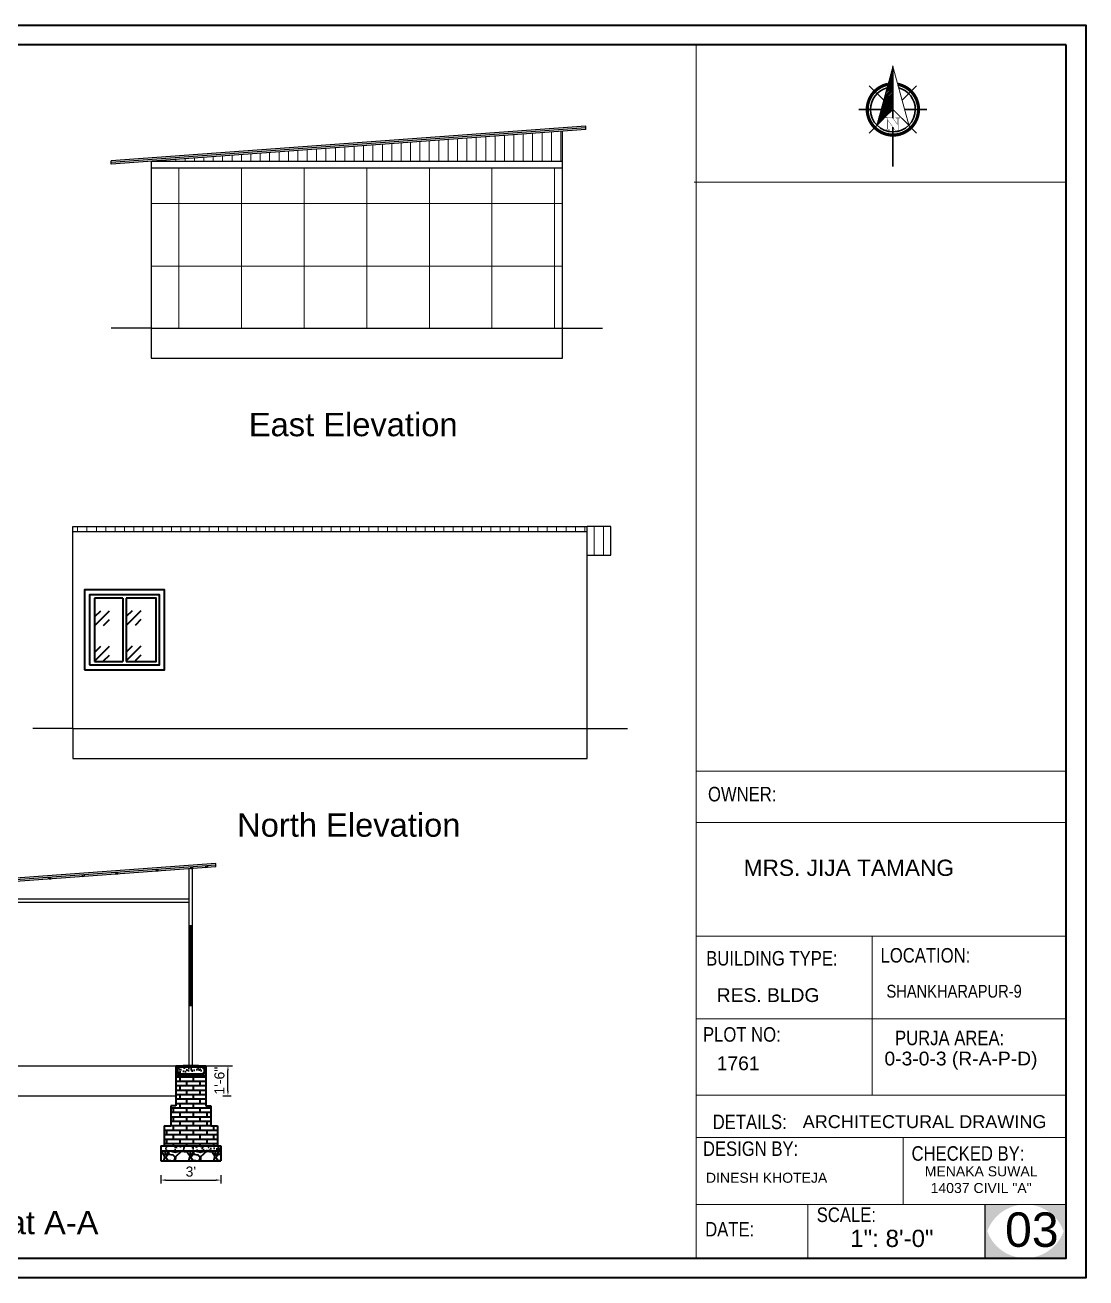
# Model space of a CAD drawing. Header units: inches. Extents: x 376358 to 406049, y -63575 to -53607.
# Drawn here: x 379662 to 380298, y -56516 to -55765 of the extents above; entities that cross this region are included whole.
import ezdxf

# ---------------------------------------------------------------- set-up
doc = ezdxf.new("R2010")
doc.units = ezdxf.units.IN
doc.header["$LTSCALE"] = 2
doc.header["$MEASUREMENT"] = 0
doc.header["$PDMODE"] = 34
doc.layers.get('0').update_dxf_attribs({"linetype": 'CONTINUOUS'})
doc.layers.get('DEFPOINTS').update_dxf_attribs({"color": 141, "linetype": 'CONTINUOUS'})
for name, color, linetype, lineweight in [('1', 7, 'CONTINUOUS', 13), ('DIMENTION', 140, 'CONTINUOUS', 0), ('door', 20, 'CONTINUOUS', 35), ('Rebars', 1, 'CONTINUOUS', 13), ('Siteplan', 7, 'CONTINUOUS', 30), ('steps', 253, 'CONTINUOUS', 20), ('TEXT', 181, 'CONTINUOUS', 25)]:
    doc.layers.add(name, color=color, linetype=linetype, lineweight=lineweight)
doc.layers.add('Normal Wall', color=7, linetype='CONTINUOUS', lineweight=35, true_color=0xffaf89)
doc.layers.add('Rear Wall', color=7, linetype='CONTINUOUS', lineweight=20, true_color=0xd4e480)
doc.styles.add('Lettring Text', font='arial.ttf')
doc.styles.get("Standard").update_dxf_attribs({"font": 'ARIALN.TTF'})
doc.styles.add('SwissBT', font='swiss.ttf', dxfattribs={"height": 12})
doc.dimstyles.new('Copy of Standard', dxfattribs={"dimtxt": 6, "dimasz": 2.875, "dimexe": 2, "dimexo": 4, "dimgap": 2, "dimtad": 1, "dimdec": 0, "dimrnd": 1, "dimzin": 0, "dimdsep": 46, "dimlunit": 4, "dimtxsty": 'Lettring Text', "dimcen": 0.1, "dimclrd": 7, "dimclre": 7, "dimclrt": 7, "dimazin": 0, "dimtfac": 0.645, "dimtdec": 0, "dimtmove": 1, "dimatfit": 0, "dimfxl": 3, "dimfxlon": 1, "dimtfillclr": 256, "dimtolj": 1, "dimtzin": 0, "dimlwd": -1, "dimlwe": -1, "dimarcsym": 2})
pattern_1 = [(90, (180.776, -4099.5604), (-5.625, 0), [])]
pattern_2 = [(50, (315433.4874, 60123.7205), (5.73808146, -0.50201708), [0.6, -6.6]), (355, (315433.4874, 60123.7205), (-1.11001067, 6.01753707), [0.48, -5.28]), (100.4514, (315433.9656, 60123.6787), (4.62807505, 5.51551634), [0.50992152, -5.6091369]), (46.1842, (315433.4874, 60125.3205), (8.5379284, -1.3241521), [0.9, -9.9]), (96.6356, (315434.199, 60125.21), (7.47730164, 7.79294297), [0.7648823, -8.413704]), (351.1842, (315433.487, 60125.3205), (7.47729556, 7.7929488), [0.72, -7.92]), (21, (315434.2874, 60124.9205), (4.77525642, -3.22095113), [0.6, -6.6]), (326, (315434.2874, 60124.9205), (1.94652266, 5.80120036), [0.48, -5.28]), (71.4514, (315434.6854, 60124.652), (6.72178103, 2.58024397), [0.50992152, -5.6091369]), (37.5, (315433.4874, 60123.7205), (0.097278843, 2.66315083), [0, -5.216, 0, -5.36, 0, -5.3]), (7.5, (315433.4874, 60123.7205), (2.1045563, 3.155293695), [0, -3.056, 0, -5.096, 0, -2.02]), (327.5, (315431.7034, 60123.7205), (4.27057949, -0.180438974), [0, -2, 0, -6.24, 0, -8.28]), (317.5, (315430.9034, 60123.7205), (4.66548935, 0.80083986), [0, -2.6, 0, -4.144, 0, -5.88])]

# ---------------------------------------------------------------- blocks, each defined once
blk = doc.blocks.new('*X29')
at = {"color": 0}
for p, q in [((146.95, -410.95), (147.62, -410.29)), ((147.15, -410.22), (147.62, -409.76)), ((147.35, -409.49), (147.62, -409.23)), ((147.55, -408.76), (147.62, -408.7)), ((145.56, -416.06), (147.62, -414)), ((145.76, -415.33), (147.62, -413.47)), ((145.96, -414.6), (147.62, -412.94)), ((146.16, -413.87), (147.62, -412.41)), ((146.36, -413.14), (147.62, -411.88)), ((146.55, -412.41), (147.62, -411.35)), ((146.75, -411.68), (147.62, -410.82)), ((143.96, -421.9), (147.62, -418.24)), ((144.16, -421.17), (147.62, -417.71)), ((144.36, -420.44), (147.62, -417.18)), ((144.56, -419.71), (147.62, -416.65)), ((144.76, -418.98), (147.62, -416.12)), ((144.96, -418.25), (147.62, -415.59)), ((145.16, -417.52), (147.62, -415.06)), ((145.36, -416.79), (147.62, -414.53)), ((142.76, -426.28), (147.62, -421.42)), ((142.96, -425.55), (147.62, -420.89)), ((143.16, -424.82), (147.62, -420.36)), ((143.36, -424.09), (147.62, -419.83)), ((143.56, -423.36), (147.62, -419.3)), ((143.76, -422.63), (147.62, -418.77))]:
    blk.add_line(p, q, dxfattribs=at)
blk = doc.blocks.new('NORTH_15')
for p, q in [((0, 3.66), (0, 10.62)), ((-2.87, 2.87), (-7.37, 7.37)), ((2.87, 2.87), (7.37, 7.37)), ((-13.37, 0), (2.72, 0)), ((5.49, 0), (17.83, 0)), ((-2.87, -2.87), (-7.37, -7.37)), ((0, -3.66), (0, -10.62)), ((2.87, -2.87), (7.37, -7.37))]:
    blk.add_line(p, q)
at = {"const_width": 1}
for points in [[(0, -8, 1), (0, 8, 0.359415), (-7.86, 1.52, 1)], [(-7.86, -1.52, 0.359415), (0, -8, 1)]]:
    blk.add_lwpolyline(points, format="xyb", dxfattribs=at)
for points, const_width in [([(4.96, -5.01), (-13.37, 0), (4.9, 5), (0, 0), (4.96, -5.01)], 0.3), ([(5.93, -1.55), (6, -1.55), (6.07, -1.54), (6.13, -1.53), (6.17, -1.52), (6.22, -1.51), (6.26, -1.49), (6.28, -1.47), (6.3, -1.45), (6.32, -1.42), (6.33, -1.39), (6.35, -1.34), (6.36, -1.29), (6.37, -1.23), (6.38, -1.16), (6.38, -1.08), (6.38, -1), (6.54, -1), (6.54, -2.34), (6.38, -2.34), (6.38, -2.3), (6.38, -2.23), (6.38, -2.16), (6.37, -2.09), (6.36, -2.04), (6.35, -1.99), (6.33, -1.95), (6.32, -1.91), (6.3, -1.88), (6.28, -1.86), (6.26, -1.83), (6.22, -1.81), (6.18, -1.8), (6.13, -1.78), (6.07, -1.77), (6.01, -1.76), (5.95, -1.76), (2.66, -1.76), (2.66, -2.34), (2.5, -2.34), (2.5, -0.16), (4.71, 1.44), (3.14, 1.44), (3.07, 1.44), (3, 1.43), (2.94, 1.42), (2.89, 1.41), (2.85, 1.4), (2.81, 1.38), (2.78, 1.36), (2.76, 1.34), (2.74, 1.31), (2.72, 1.27), (2.7, 1.22), (2.69, 1.17), (2.68, 1.11), (2.67, 1.04), (2.66, 0.97), (2.66, 0.89), (2.66, 0.87), (2.5, 0.87), (2.5, 2.21), (2.66, 2.21), (2.66, 2.17), (2.66, 2.09), (2.67, 2.03), (2.68, 1.97), (2.69, 1.91), (2.7, 1.86), (2.71, 1.82), (2.73, 1.78), (2.75, 1.76), (2.77, 1.74), (2.8, 1.72), (2.85, 1.7), (2.89, 1.68), (2.94, 1.67), (3, 1.66), (3.07, 1.66), (3.14, 1.66), (6.54, 1.66), (6.54, 0.75), (3.33, -1.55), (5.93, -1.55), (5.93, -1.55)], 0.1)]:
    blk.add_lwpolyline(points, dxfattribs=dict(const_width=const_width))
for start, end in [(90, 164.973), (270, 90), (195.027, 270)]:
    blk.add_arc((0, 0), 7, start, end)
at = {"rotation": 90}
blk.add_blockref('*X29', (-421.89, -147.62), dxfattribs=at)
blk = doc.blocks.new('A$C0BDB7EE9')
at = {"layer": 'Siteplan', "xscale": 2.999999999999779, "yscale": 2.999999999999779, "zscale": 2.999999999999779, "rotation": 247.8612575918487}
blk.add_blockref('NORTH_15', (20.2, 49.5), dxfattribs=at)
blk = doc.blocks.new('A$C327B4BBD')
at = {"layer": 'DIMENTION', "ltscale": 0.3, "xscale": 1.171875000000082, "yscale": 1.171875000000082, "zscale": 1.171875000000082, "rotation": 112.1387424081494}
blk.add_blockref('A$C0BDB7EE9', (16.1, 0), dxfattribs=at)
blk = doc.blocks.new('*D294')
at = {"color": 7, "transparency": 16777216}
for p, q in [((379780.95, -56388.5), (379785.95, -56388.5)), ((379783.95, -56403.63), (379783.95, -56391.38)), ((379780.95, -56406.51), (379785.95, -56406.51))]:
    blk.add_line(p, q, dxfattribs=at)
at = {"color": 7, "linetype": 'ByBlock', "transparency": 16777216}
for points in [[(379783.47, -56391.38), (379784.42, -56391.38), (379783.95, -56388.5)], [(379783.47, -56403.63), (379784.42, -56403.63), (379783.95, -56406.51)]]:
    blk.add_solid(points, dxfattribs=at)
at = {"layer": 'DEFPOINTS', "color": 0, "linetype": 'ByBlock', "transparency": 16777216}
for p in [(379770.73, -56388.5), (379783.95, -56388.5), (379770.73, -56406.51)]:
    blk.add_point(p, dxfattribs=at)
at = {"color": 7, "linetype": 'ByBlock', "lineweight": 5, "transparency": 16777216, "insert": (379778.88, -56397.5), "char_height": 6, "attachment_point": 5, "rotation": 90, "style": 'Lettring Text'}
blk.add_mtext('\\A1;1\'-6"', dxfattribs=at)
blk = doc.blocks.new('*D295')
at = {"color": 7, "transparency": 16777216}
for p, q in [((379743.73, -56454.03), (379743.73, -56459.03)), ((379779.73, -56454.03), (379779.73, -56459.03)), ((379746.61, -56457.03), (379776.86, -56457.03))]:
    blk.add_line(p, q, dxfattribs=at)
at = {"color": 7, "linetype": 'ByBlock', "transparency": 16777216}
for points in [[(379746.61, -56456.56), (379746.61, -56457.51), (379743.73, -56457.03)], [(379776.86, -56456.56), (379776.86, -56457.51), (379779.73, -56457.03)]]:
    blk.add_solid(points, dxfattribs=at)
at = {"layer": 'DEFPOINTS', "color": 0, "linetype": 'ByBlock', "transparency": 16777216}
for p in [(379743.73, -56442.5), (379779.73, -56442.5), (379779.73, -56457.03)]:
    blk.add_point(p, dxfattribs=at)
at = {"color": 7, "linetype": 'ByBlock', "lineweight": 5, "transparency": 16777216, "insert": (379761.73, -56451.97), "char_height": 6, "attachment_point": 5, "style": 'Lettring Text'}
blk.add_mtext("\\A1;3'", dxfattribs=at)

msp = doc.modelspace()

# ---------------------------------------------------------------- hatches: boundary and pattern name
msp.add_hatch(color=0).paths.add_polyline_path([(380285.83, -56471.62), (380261.52, -56471.62, -0.414214), (380285.83, -56495.93)])
at = {"layer": '1', "ltscale": 5}
h = msp.add_hatch(dxfattribs=at)
h.set_pattern_fill('ANSI37', color=256, scale=300, angle=45, style=0)
h.set_pattern_definition([(90, (1679.535, -3859.638), (-37.5, 0), []), (180, (1679.535, -3859.638), (-4e-15, -37.5), [])])
h.paths.add_polyline_path([(379737.96, -55850.64), (379737.96, -55946.64), (379984.3, -55946.64), (379984.3, -55850.64)])
at = {"layer": 'door', "ltscale": 0.5}
h = msp.add_hatch(dxfattribs=at)
h.set_pattern_fill('GOST_GLASS', color=256, scale=2.5)
h.set_pattern_definition([(45, (17170.547, -25471.746), (21.21320344, 0), [12.5, -17.5]), (45, (17175.85, -25471.746), (21.21320344, 0), [5, -25]), (45, (17170.547, -25466.443), (21.21320344, 0), [5, -25])])
h.paths.add_polyline_path([(379721.01, -56108.61), (379704.01, -56108.43), (379704.01, -56146.43), (379721.01, -56146.61)])
h = msp.add_hatch(dxfattribs=at)
h.set_pattern_fill('GOST_GLASS', color=256, scale=2.5)
h.set_pattern_definition([(45, (17189.547, -25471.561), (21.21320344, 0), [12.5, -17.5]), (45, (17194.85, -25471.561), (21.21320344, 0), [5, -25]), (45, (17189.547, -25466.258), (21.21320344, 0), [5, -25])])
h.paths.add_polyline_path([(379741.01, -56108.43), (379723.01, -56108.43), (379723.01, -56146.43), (379741.01, -56146.43)])
at = {"layer": 'door', "ltscale": 0.5, "transparency": 33554648}
h = msp.add_hatch(dxfattribs=at)
h.set_pattern_fill('AR-BRSTD', color=256)
h.set_pattern_definition([(0, (224359.4134, -29501.0738), (0, 2.667), []), (90, (224359.4134, -29501.074), (-4, 2.667), [2.667, -2.667])])
h.paths.add_polyline_path([(379770.73, -56394.5), (379752.73, -56394.5), (379752.73, -56412.5), (379770.73, -56412.5)])
h.paths.add_polyline_path([(379773.73, -56412.5), (379749.73, -56412.5), (379749.73, -56424.5), (379770.73, -56424.5), (379773.73, -56424.5)])
h.paths.add_polyline_path([(379777.73, -56424.5), (379770.73, -56424.5), (379749.73, -56424.5), (379745.73, -56424.5), (379745.73, -56436.5), (379777.73, -56436.5)])
at = {"layer": 'door', "ltscale": 0.5}
h = msp.add_hatch(dxfattribs=at)
h.set_pattern_fill('AR-CONC', color=256, scale=0.8, style=0)
h.set_pattern_definition(pattern_2)
h.paths.add_polyline_path([(379770.73, -56388.5), (379752.73, -56388.5), (379752.73, -56394.5), (379770.73, -56394.5), (379770.73, -56389.45)])
h.paths.add_polyline_path([(379769.73, -56389.45), (379769.73, -56393.5), (379753.73, -56393.5), (379753.73, -56389.45), (379754.04, -56389.45, -0.049683), (379754.1, -56389.45)], flags=16)
h.paths.add_polyline_path([(379769.73, -56389.79, -1), (379769.06, -56389.79, -1)], flags=0)
h.paths.add_polyline_path([(379769.73, -56393.17, -1), (379769.07, -56393.17, -1)], flags=16)
h.paths.add_polyline_path([(379754.4, -56393.17, -1), (379753.73, -56393.17, -1)], flags=16)
h = msp.add_hatch(dxfattribs=at)
h.set_pattern_fill('AR-CONC', color=256, scale=0.8, style=0)
h.set_pattern_definition(pattern_2)
h.paths.add_polyline_path([(379769.73, -56389.45), (379753.73, -56389.45), (379753.73, -56393.5), (379769.73, -56393.5)])
h = msp.add_hatch(color=256, dxfattribs=at)
h.paths.add_polyline_path([(379754.4, -56389.78, 0.385424), (379754.1, -56389.45), (379754.04, -56389.45, 0.385424), (379753.73, -56389.78, 1)])
h.paths.add_polyline_path([(379753.73, -56393.17, 1), (379754.4, -56393.17, 1)])
h.paths.add_polyline_path([(379769.06, -56389.79, 1), (379769.73, -56389.79, 1)])
h.paths.add_polyline_path([(379769.07, -56393.17, 1), (379769.73, -56393.17, 1)])
h = msp.add_hatch(dxfattribs=at)
h.set_pattern_fill('AR-CONC', color=256, style=0)
h.set_pattern_definition([(50, (374993.995, 12006.379), (7.17260183, -0.62752135), [0.75, -8.25]), (355, (374993.995, 12006.379), (-1.3875133, 7.5219213), [0.6, -6.6]), (100.4514, (374994.5926, 12006.327), (5.7850938, 6.8943954), [0.6374019, -7.0114211]), (46.1842, (374993.995, 12008.379), (10.6724105, -1.6551901), [1.125, -12.375]), (96.6356, (374994.884, 12008.241), (9.346627, 9.7411787), [0.9561029, -10.51713]), (351.1842, (374993.995, 12008.379), (9.3466195, 9.741186), [0.9, -9.9]), (21, (374994.995, 12007.879), (5.9690705, -4.0261889), [0.75, -8.25]), (326, (374994.995, 12007.879), (2.4331533, 7.25150045), [0.6, -6.6]), (71.4514, (374995.492, 12007.544), (8.4022263, 3.225305), [0.6374019, -7.0114211]), (37.5, (374993.9949, 12006.3792), (0.12159855, 3.32893854), [0, -6.52, 0, -6.7, 0, -6.625]), (7.5, (374993.995, 12006.3792), (2.63069537, 3.94411712), [0, -3.82, 0, -6.37, 0, -2.525]), (327.5, (374991.765, 12006.3792), (5.33822436, -0.22554872), [0, -2.5, 0, -7.8, 0, -10.35]), (317.5, (374990.765, 12006.379), (5.8318617, 1.00104982), [0, -3.25, 0, -5.18, 0, -7.35])])
h.paths.add_polyline_path([(379779.73, -56436.5), (379743.73, -56436.5), (379743.73, -56439.5), (379779.73, -56439.5)])
at = {"layer": 'door', "ltscale": 0.5, "transparency": 33554648}
h = msp.add_hatch(dxfattribs=at)
h.set_pattern_fill('GRAVEL', color=256, scale=15)
h.set_pattern_definition([(228.0127875, (18563.1203, -25657.6342), (-120, -135), [2.01804, -199.7863207]), (184.96974073, (18561.7703, -25659.1342), (180, 15), [3.46302, -342.8388714]), (132.51044708, (18558.3203, -25659.4342), (150, -165), [2.44182, -241.74048894]), (267.273689, (18552.4703, -25663.1842), (15, 300), [3.15357, -312.2033706]), (292.83365418, (18552.3203, -25666.3342), (-75, 180), [3.092325, -306.1405969]), (357.273689, (18553.5203, -25669.1842), (-300, 15), [3.15357, -312.2033706]), (37.69424047, (18556.6703, -25669.3342), (-195, -150), [4.170435, -412.87272823]), (72.25532837, (18559.9703, -25666.7842), (105, 330), [3.93732, -389.79482245]), (121.42956562, (18561.1703, -25663.0342), (-120, 195), [3.16425, -313.26109665]), (175.2363583, (18559.5203, -25660.3342), (165, -15), [3.61248, -177.0114387]), (222.3974378, (18555.9203, -25660.0342), (-180, -165), [4.67172, -462.5006251]), (138.81407483, (18567.3203, -25663.3342), (-105, 90), [1.594515, -157.8576722]), (171.4692344, (18566.1203, -25662.2842), (195, -30), [3.033555, -300.32267124]), (225, (18563.12, -25661.834), (-2e-15, -15), [2.121315, -19.09188844]), (203.1985905, (18562.0703, -25660.0342), (75, 30), [1.14237, -113.0942266]), (291.8014095, (18561.0203, -25660.4842), (-15, 45), [1.615545, -79.1619271]), (30.9637565, (18561.6203, -25661.9842), (45, 30), [2.623935, -84.8403434]), (161.5650512, (18563.8703, -25660.634), (30, -15), [1.897365, -45.5367999]), (16.38954033, (18552.3203, -25660.4842), (150, 45), [2.658, -263.1426772]), (70.34617594, (18554.8703, -25659.7342), (-60, -165), [2.229915, -220.7611162]), (293.1985905, (18563.8703, -25657.6342), (-30, 75), [2.284725, -111.9518716]), (343.61045967, (18564.7703, -25659.7342), (-150, 45), [2.658, -263.1426772]), (339.4439548, (18552.3203, -25669.7842), (-75, 30), [2.5632, -125.5968562]), (294.77514057, (18554.7203, -25670.6842), (-75, 165), [2.14767, -212.61964595]), (66.8014095, (18564.0203, -25672.6342), (30, 75), [2.284725, -111.9518716]), (17.35402464, (18564.9203, -25670.5342), (-195, -60), [2.514465, -248.9313542]), (69.4439548, (18556.6703, -25672.6342), (-30, -75), [1.2816, -126.8784562]), (101.3099325, (18563.1203, -25672.6342), (-15, 60), [0.76485, -75.7204427]), (165.9637565, (18562.9703, -25671.8842), (45, -15), [3.092325, -58.7542594]), (186.00900596, (18559.9703, -25671.1342), (150, 15), [2.86575, -283.7088476]), (303.6900675, (18561.6203, -25663.3342), (-15, 30), [2.16333, -51.91993913]), (353.15722659, (18562.8203, -25665.1342), (255, -30), [3.77691, -373.91343936]), (60.9453959, (18566.5703, -25665.5842), (-60, -105), [1.54434, -152.8901121]), (90, (18567.32, -25664.234), (-15, 15), [0.9, -14.1]), (120.25643716, (18559.6703, -25670.6842), (60, -105), [2.08386, -206.30279984]), (48.0127875, (18558.6203, -25668.8842), (120, 135), [4.03608, -197.7682807]), (0, (18561.32, -25665.884), (15, 15), [3.9, -11.1]), (325.30484647, (18565.2203, -25665.8842), (150, -105), [2.37171, -234.7991145]), (254.0546041, (18567.1703, -25667.2342), (-15, -60), [2.18403, -107.01761834]), (207.64597536, (18566.5703, -25669.3342), (-285, -150), [3.555975, -352.04211273]), (175.42607874, (18563.4203, -25670.9842), (-195, 15), [3.761985, -372.4361011])])
h.paths.add_polyline_path([(379779.73, -56439.5), (379743.73, -56439.5), (379743.73, -56445.5), (379779.73, -56445.5)])
at = {"layer": 'steps', "ltscale": 0.3}
h = msp.add_hatch(dxfattribs=at)
h.set_pattern_fill('ANSI31', scale=45, angle=45)
h.set_pattern_definition([(90, (1679.5354, -3859.638), (-5.625, 0), [])])
h.paths.add_polyline_path([(379984.3, -55846.64), (379984.3, -55828.64), (379737.96, -55846.64)])
h = msp.add_hatch(dxfattribs=at)
h.set_pattern_fill('ANSI31', scale=45, angle=45)
h.set_pattern_definition(pattern_1)
h.paths.add_polyline_path([(379999.16, -56065.54), (379691.16, -56065.54), (379691.16, -56068.56), (379999.16, -56068.56)])
h = msp.add_hatch(dxfattribs=at)
h.set_pattern_fill('ANSI31', scale=45, angle=45)
h.set_pattern_definition(pattern_1)
h.paths.add_polyline_path([(379999.16, -56082.59), (380013.16, -56082.59), (380013.16, -56065.54), (379999.16, -56065.54)])
at = {"layer": 'TEXT'}
for points in [[(380261.52, -56471.62), (380237.21, -56471.62), (380237.21, -56495.93, -0.414214)], [(380261.52, -56471.62), (380237.21, -56471.62), (380237.21, -56495.93, -0.414214)], [(380285.83, -56471.62), (380261.52, -56471.62, -0.414214), (380285.83, -56495.93)], [(380237.21, -56479.44), (380237.21, -56503.75), (380261.52, -56503.75, -0.414214)], [(380237.21, -56479.44), (380237.21, -56503.75), (380261.52, -56503.75, -0.414214)], [(380285.83, -56479.44, -0.414214), (380261.52, -56503.75), (380285.83, -56503.75)], [(380285.83, -56479.44, -0.414214), (380261.52, -56503.75), (380285.83, -56503.75)]]:
    msp.add_hatch(color=0, dxfattribs=at).paths.add_polyline_path(points)

# ---------------------------------------------------------------- linework, layer by layer
at = {"ltscale": 0.5}
for p, q in [((379998.3, -55825.61), (379713.96, -55846.39)), ((379998.3, -55826.62), (379713.96, -55847.39)), ((379998.3, -55827.62), (379713.96, -55848.4)), ((379984.3, -55946.64), (379984.3, -55828.64)), ((379998.3, -55827.62), (379998.3, -55825.61)), ((379713.96, -55848.4), (379713.96, -55846.39)), ((379737.96, -55846.64), (379984.3, -55846.64)), ((379737.96, -55846.64), (379737.96, -55946.64)), ((379737.96, -55850.64), (379984.3, -55850.64)), ((379737.96, -55946.64), (379713.96, -55946.64)), ((379737.96, -55946.64), (379984.3, -55946.64)), ((379737.96, -55946.64), (379737.96, -55964.64)), ((379984.3, -55946.64), (380008.3, -55946.64)), ((379984.3, -55964.64), (379984.3, -55946.64)), ((379737.96, -55964.64), (379984.3, -55964.64)), ((379691.16, -56065.54), (379999.16, -56065.54)), ((379691.16, -56186.56), (379691.16, -56065.54)), ((379691.16, -56068.56), (379999.16, -56068.56)), ((379999.16, -56186.56), (379999.16, -56065.54)), ((380013.16, -56065.54), (379999.16, -56065.54)), ((380013.16, -56082.59), (380013.16, -56065.54)), ((379999.16, -56082.59), (380013.16, -56082.59)), ((379691.16, -56186.56), (379667.16, -56186.56)), ((379691.16, -56186.56), (379999.16, -56186.56)), ((379691.16, -56186.56), (379691.16, -56204.56)), ((379999.16, -56204.56), (379999.16, -56186.56)), ((379999.16, -56186.56), (380023.16, -56186.56)), ((379691.16, -56204.56), (379999.16, -56204.56)), ((379776.73, -56267.47), (379492.39, -56288.25)), ((379776.73, -56268.48), (379492.39, -56289.25)), ((379776.73, -56269.48), (379492.39, -56290.26)), ((379760.73, -56388.5), (379760.73, -56270.65)), ((379762.73, -56388.5), (379762.73, -56270.5)), ((379776.73, -56269.48), (379776.73, -56267.47)), ((379640.73, -56288.5), (379760.73, -56288.5)), ((379640.73, -56290.5), (379760.73, -56290.5)), ((379760.73, -56304.5), (379762.73, -56304.5)), ((379761.48, -56352.5), (379761.48, -56304.5)), ((379761.98, -56352.5), (379761.98, -56304.5)), ((379760.73, -56352.5), (379762.73, -56352.5)), ((379516.39, -56388.5), (379762.73, -56388.5)), ((379760.73, -56388.5), (379762.73, -56388.5)), ((379762.73, -56388.5), (379786.73, -56388.5)), ((379648.73, -56406.51), (379752.73, -56406.51))]:
    msp.add_line(p, q, dxfattribs=at)
at = {"color": 0}
msp.add_line((380237.21, -56471.62), (380237.21, -56503.75), dxfattribs=at)
msp.add_line((380237.21, -56471.62), (380237.21, -56503.75), dxfattribs=at)
at = {"ltscale": 0.5}
for points in [[(379696.82, -56274.32), (379697.81, -56274.24), (379697.89, -56275.24), (379696.89, -56275.31)], [(379716.87, -56272.85), (379717.87, -56272.78), (379717.94, -56273.77), (379716.94, -56273.85)], [(379741.03, -56271.09), (379742.02, -56271.01), (379742.1, -56272.01), (379741.1, -56272.08)], [(379761.66, -56269.58), (379762.66, -56269.5), (379762.73, -56270.5), (379761.74, -56270.57)], [(379770.7, -56268.92), (379771.7, -56268.84), (379771.77, -56269.84), (379770.78, -56269.91)], [(379676.76, -56275.78), (379677.76, -56275.71), (379677.83, -56276.71), (379676.83, -56276.78)]]:
    msp.add_lwpolyline(points, close=True, dxfattribs=at)
at = {"layer": 'door', "ltscale": 0.5}
for p, q in [((379704.01, -56108.43), (379704.01, -56146.43)), ((379721.01, -56108.43), (379721.01, -56146.43)), ((379723.01, -56108.43), (379723.01, -56146.43)), ((379752.73, -56388.5), (379770.73, -56388.5)), ((379752.73, -56388.5), (379752.73, -56412.5)), ((379752.73, -56394.5), (379770.73, -56394.5)), ((379769.73, -56389.45), (379753.73, -56389.45)), ((379753.73, -56389.45), (379753.73, -56393.5)), ((379769.73, -56393.5), (379753.73, -56393.5)), ((379757.23, -56388.5), (379766.23, -56388.5)), ((379757.23, -56388.5), (379766.23, -56388.5)), ((379766.23, -56388.5), (379757.23, -56388.5)), ((379769.23, -56389.45), (379768.73, -56390.1)), ((379769.73, -56389.9), (379769.23, -56390.56)), ((379769.73, -56389.45), (379769.73, -56393.5)), ((379770.73, -56388.5), (379770.73, -56412.5)), ((379749.73, -56412.5), (379749.73, -56424.5)), ((379752.73, -56412.5), (379749.73, -56412.5)), ((379770.73, -56412.5), (379773.73, -56412.5)), ((379773.73, -56412.5), (379773.73, -56424.5)), ((379745.73, -56424.5), (379749.73, -56424.5)), ((379745.73, -56424.5), (379745.73, -56436.5)), ((379773.73, -56424.5), (379777.73, -56424.5)), ((379777.73, -56424.5), (379777.73, -56436.5)), ((379743.73, -56436.5), (379779.73, -56436.5)), ((379743.73, -56436.5), (379743.73, -56445.5)), ((379743.73, -56439.5), (379779.73, -56439.5)), ((379779.73, -56436.5), (379779.73, -56445.5)), ((379743.73, -56445.5), (379779.73, -56445.5))]:
    msp.add_line(p, q, dxfattribs=at)
for points in [[(379698.01, -56151.43), (379746.01, -56151.43), (379746.01, -56103.43), (379698.01, -56103.43)], [(379701.01, -56148.43), (379743.01, -56148.43), (379743.01, -56106.43), (379701.01, -56106.43)]]:
    msp.add_lwpolyline(points, close=True, dxfattribs=at)
for points in [[(379721.01, -56108.43), (379704.01, -56108.43)], [(379723.01, -56146.43), (379741.01, -56146.43), (379741.01, -56108.43), (379723.01, -56108.43)], [(379704.01, -56146.43), (379721.01, -56146.43)]]:
    msp.add_lwpolyline(points, dxfattribs=at)
for centre in [(379754.07, -56389.78), (379754.07, -56393.17), (379769.39, -56389.79), (379769.4, -56393.17)]:
    msp.add_circle(centre, 0.335, dxfattribs=at)
at = {"layer": 'Normal Wall'}
for points in [[(379239.73, -55765.13), (380297.73, -55765.13), (380297.73, -56515.66), (379239.73, -56515.66)], [(379239.73, -55765.13), (380297.73, -55765.13), (380297.73, -56515.66), (379239.73, -56515.66)], [(380285.83, -55777.03), (379263.54, -55777.03), (379263.54, -56503.75), (380285.83, -56503.75)], [(380285.83, -55777.03), (379263.54, -55777.03), (379263.54, -56503.75), (380285.83, -56503.75)]]:
    msp.add_lwpolyline(points, close=True, dxfattribs=at)
at = {"layer": 'Rear Wall'}
for p, q in [((380064.41, -56221.31), (380064.41, -55777.03)), ((380063.23, -55859.33), (380285.83, -55859.33)), ((380064.41, -56212.04), (380285.83, -56212.04)), ((380064.41, -56212.04), (380285.83, -56212.04)), ((380064.41, -56212.04), (380285.83, -56212.04)), ((380064.41, -56212.04), (380285.83, -56212.04)), ((380064.41, -56242.85), (380285.83, -56242.85)), ((380064.41, -56242.85), (380285.83, -56242.85)), ((380064.41, -56310.91), (380285.83, -56310.91)), ((380064.41, -56310.91), (380285.83, -56310.91)), ((380169.68, -56310.91), (380169.68, -56396.81)), ((380169.68, -56310.91), (380169.68, -56406.07)), ((380064.41, -56360.4), (380285.83, -56360.4)), ((380064.41, -56360.4), (380285.83, -56360.4)), ((380064.41, -56406.07), (380285.83, -56406.07)), ((380064.41, -56431.5), (380285.83, -56431.5)), ((380064.41, -56431.5), (380285.83, -56431.5)), ((380188.26, -56471.62), (380188.26, -56431.5)), ((380188.26, -56471.62), (380188.26, -56431.5)), ((380064.41, -56471.62), (380285.83, -56471.62)), ((380064.41, -56471.62), (380285.83, -56471.62)), ((380131.15, -56471.62), (380131.15, -56503.75)), ((380131.15, -56471.62), (380131.15, -56503.75))]:
    msp.add_line(p, q, dxfattribs=at)
msp.add_lwpolyline([(380064.41, -56212.04), (380285.83, -56212.04), (380285.83, -56503.75), (380064.41, -56503.75)], close=True, dxfattribs=at)
msp.add_lwpolyline([(380064.41, -56212.04), (380285.83, -56212.04), (380285.83, -56503.75), (380064.41, -56503.75)], close=True, dxfattribs=at)

# ---------------------------------------------------------------- block references
at = {"layer": 'Rebars', "xscale": 0.5459999999999999, "yscale": 0.5459999999999999, "zscale": 0.5459999999999999, "rotation": 270}
msp.add_blockref('A$C327B4BBD', (380182.1, -55841.11), dxfattribs=at)

# ---------------------------------------------------------------- texts
at = {"color": 0}
for s, p in [('OWNER:', (380071.41, -56230.19)), ('LOCATION:', (380174.75, -56326.74))]:
    msp.add_text(s, height=8.704, dxfattribs=at).set_placement(p)
at = {"color": 7, "linetype": 'ByBlock', "lineweight": 5, "char_height": 14, "width": 235.547, "attachment_point": 5}
for s, insert in [('{\\fArial CE|b0|i0|c0|p34;East Elevation}', (379858.95, -56004.53)), ('{\\fArial CE|b0|i0|c0|p34;North Elevation}', (379856.31, -56244.45)), ('{\\fArial CE|b0|i0|c0|p34;Section at A-A}', (379643.92, -56482.58))]:
    msp.add_mtext(s, dxfattribs=dict(at, insert=insert))
at = {"layer": 'TEXT', "color": 0}
for s, height, p in [('OWNER:', 8.704, (380071.41, -56230.19)), ('LOCATION:', 8.704, (380174.75, -56326.74)), ('CHECKED BY:', 8.7044, (380193.31, -56445.43)), ('CHECKED BY:', 8.7044, (380193.31, -56445.43)), ('SCALE:', 8.704, (380136.54, -56482.16)), ('SCALE:', 8.704, (380136.54, -56482.16))]:
    msp.add_text(s, height=height, dxfattribs=at).set_placement(p)
at = {"layer": 'TEXT', "color": 0, "linetype": 'ByBlock', "style": 'SwissBT'}
for s, insert, char_height, width, attachment_point in [('MRS. JIJA TAMANG', (380155.75, -56265.09), 9.72, 217.5111, 2), ('ARCHITECTURAL DRAWING', (380128.13, -56418.15), 7.7396, 268.5322, 1), ('DINESH KHOTEJA', (380070.2, -56452.64), 6, 201.5276, 1), ('MENAKA SUWAL\\P14037 CIVIL "A"', (380234.99, -56448.77), 6, 88.5492, 2)]:
    msp.add_mtext(s, dxfattribs=dict(at, insert=insert, char_height=char_height, width=width, attachment_point=attachment_point))
at = {"layer": 'TEXT', "color": 0, "attachment_point": 1}
for s, insert, char_height, width in [('BUILDING TYPE:', (380070.33, -56319.82), 8.7044, 148.5551), ('BUILDING TYPE:', (380070.33, -56319.82), 8.7044, 148.5551), ('PLOT NO: ', (380068.43, -56365.43), 8.704, 138.0271), ('PLOT NO: ', (380068.43, -56365.43), 8.704, 138.0271), ('PURJA AREA:', (380183.43, -56367.53), 8.7044, 197.5821), ('PURJA AREA:', (380183.43, -56367.53), 8.7044, 197.5821), ('DETAILS: ', (380074.23, -56417.81), 8.704, 138.0271), ('DESIGN BY:', (380068.38, -56433.86), 8.704, 138.0271), ('DESIGN BY:', (380068.38, -56433.86), 8.704, 138.0271), ('DATE:', (380069.74, -56482.1), 8.704, 34.8177)]:
    msp.add_mtext(s, dxfattribs=dict(at, insert=insert, char_height=char_height, width=width))
at = {"layer": 'TEXT', "color": 0, "style": 'SwissBT'}
for s, insert, char_height, width, attachment_point in [('RES. BLDG', (380076.64, -56342.11), 8.256, 163.2142, 1), ('RES. BLDG', (380076.64, -56342.11), 8.256, 163.2142, 1), ('0-3-0-3 (R-A-P-D)', (380222.9, -56380.1), 8.2555, 163.2142, 2), ('1761', (380076.64, -56382.94), 8.256, 163.2142, 1), ('03', (380249.31, -56476.39), 20.639, 20.1585, 1)]:
    msp.add_mtext(s, dxfattribs=dict(at, insert=insert, char_height=char_height, width=width, attachment_point=attachment_point))
at = {"layer": 'TEXT', "color": 0, "linetype": 'ByBlock', "insert": (380178.28, -56340.08), "char_height": 7.6711, "attachment_point": 1}
msp.add_mtext_dynamic_manual_height_columns('SHANKHARAPUR-9', width=381.0351, gutter_width=1.53, heights=[0], dxfattribs=at)
at = {"layer": 'TEXT', "color": 0, "ltscale": 0.5, "insert": (380156.62, -56486.8), "char_height": 10.319, "width": 127.5344, "attachment_point": 1, "style": 'SwissBT'}
msp.add_mtext('1": 8\'-0"', dxfattribs=at)
msp.add_mtext('1": 8\'-0"', dxfattribs=at)

# ---------------------------------------------------------------- dimensions: what is measured, and where the dimension line sits
at = {"color": 7, "linetype": 'ByBlock', "lineweight": 5}
dim = msp.add_linear_dim(base=(379783.95, -56388.5), p1=(379770.73, -56406.51), p2=(379770.73, -56388.5), angle=90, dimstyle='Copy of Standard', dxfattribs=at)
dim.commit()
dim.dimension.update_dxf_attribs({"geometry": '*D294', "text_midpoint": (379783.95, -56397.5), "dimtype": 160})
dim = msp.add_linear_dim(base=(379779.73, -56457.03), p1=(379743.73, -56442.5), p2=(379779.73, -56442.5), dimstyle='Copy of Standard', dxfattribs=at)
dim.commit()
dim.dimension.update_dxf_attribs({"geometry": '*D295', "text_midpoint": (379761.73, -56451.97)})

doc.saveas('drawing.dxf')
